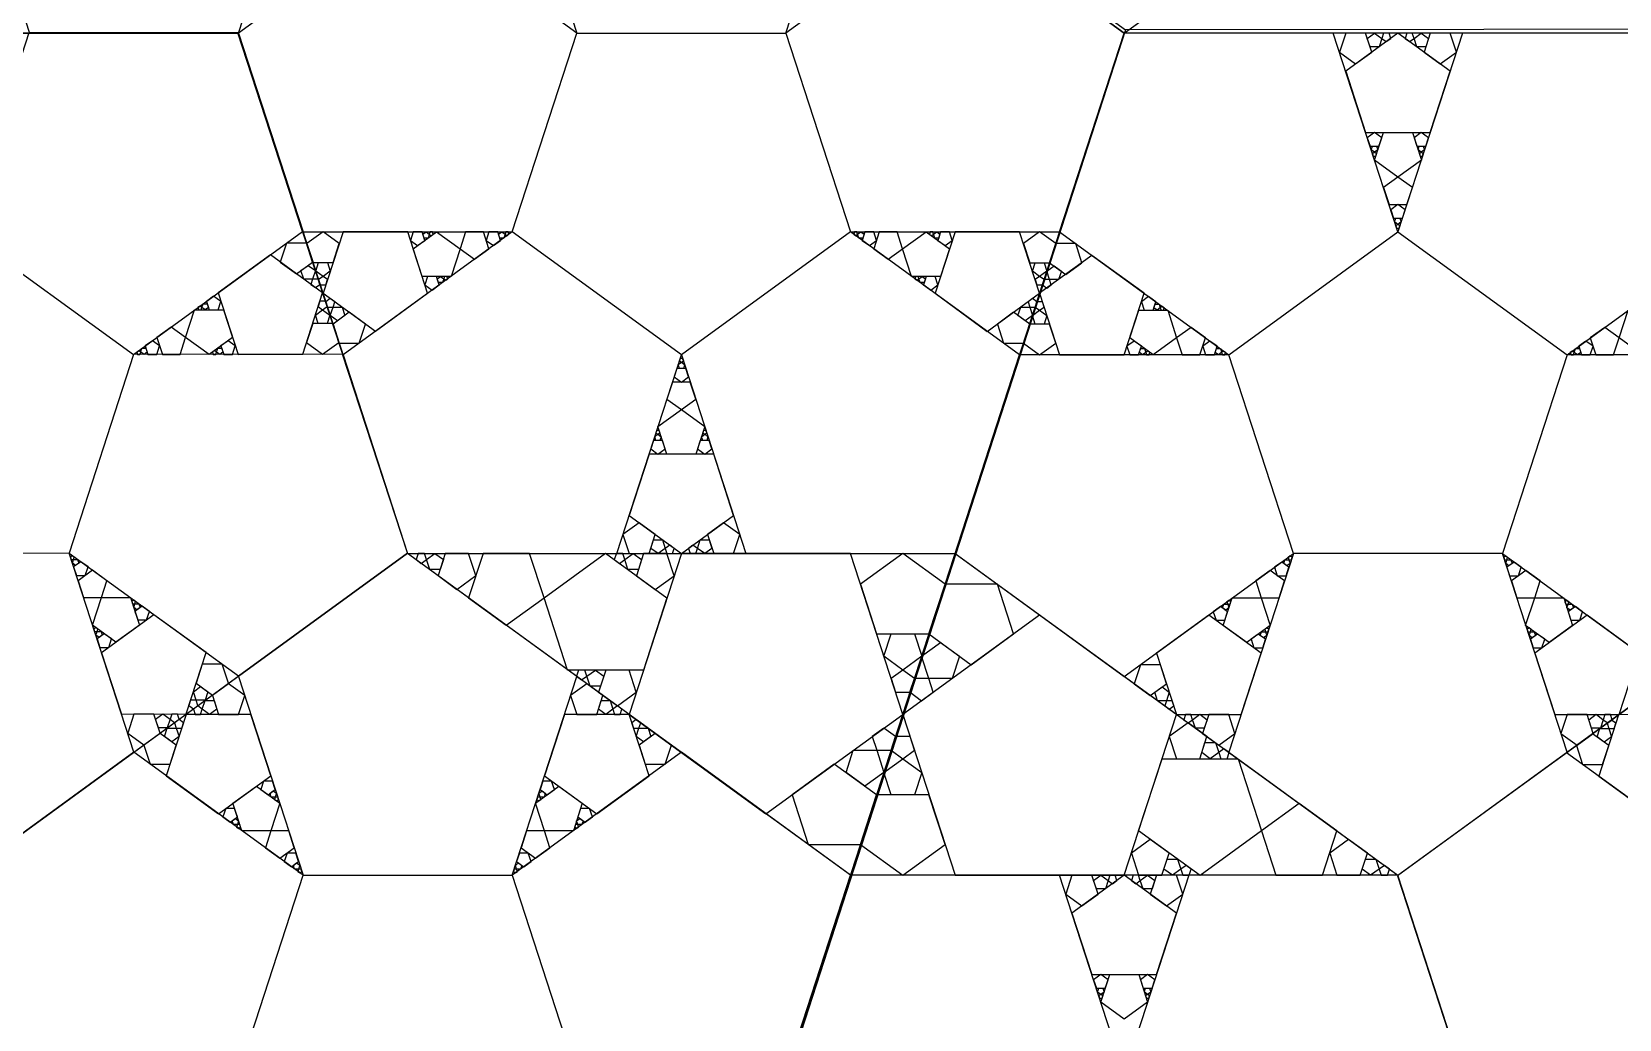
# Model space of a CAD drawing. Header units: inches. Extents: x -578 to 126, y -85 to 118.
# Drawn here: x -282.41 to -263.41, y -11.55 to 0.28 of the extents above; entities that cross this region are included whole.
import ezdxf

# ---------------------------------------------------------------- set-up
doc = ezdxf.new("R2010")
doc.units = ezdxf.units.IN
doc.header["$MEASUREMENT"] = 0
doc.layers.add('drawing', color=7, linetype='Continuous')

msp = doc.modelspace()

# ---------------------------------------------------------------- linework, layer by layer
for points in [[(-283.21, 10.365), (-269.323, 0.299), (-274.606, -16.019), (-291.757, -16.037), (-297.075, 0.269)], [(-288.515, -5.97), (-286.49, 0.261), (-279.939, 0.26), (-277.915, -5.97), (-283.215, -9.821)], [(-276.663, -2.12), (-275.89, 0.26), (-273.388, 0.26), (-272.614, -2.12), (-274.639, -3.591)], [(-284.468, -5.97), (-285.244, -3.591), (-283.221, -2.118), (-281.195, -3.587), (-281.966, -5.967)], [(-264.812, -5.971), (-267.314, -5.971), (-268.087, -3.591), (-266.063, -2.12), (-264.038, -3.591)], [(-264.038, -16.052), (-266.063, -9.821), (-260.763, -5.971), (-255.463, -9.821), (-257.487, -16.052)], [(-279.166, -9.821), (-276.663, -9.821), (-275.89, -12.201), (-277.915, -13.672), (-279.939, -12.201)]]:
    msp.add_lwpolyline(points, close=True)
at = {"layer": 'drawing'}
for points in [[(-269.338, 0.26), (-255.463, 10.341), (-260.763, 26.653), (-277.914, 26.653), (-283.214, 10.341)], [(-291.791, -16.051), (-274.639, -16.052), (-269.339, 0.26), (-283.214, 10.342), (-297.09, 0.261)], [(-279.939, 0.26), (-277.914, 6.491), (-283.214, 10.342), (-288.514, 6.491), (-286.49, 0.261)], [(-279.939, 0.26), (-277.914, 6.491), (-283.214, 10.342), (-288.514, 6.491), (-286.49, 0.261)], [(-272.614, 10.341), (-274.639, 4.111), (-269.338, 0.26), (-264.038, 4.111), (-266.063, 10.341)], [(-272.614, 10.341), (-274.639, 4.111), (-269.338, 0.26), (-264.038, 4.111), (-266.063, 10.341)], [(-283.214, 2.64), (-282.441, 0.26), (-279.939, 0.26), (-279.165, 2.64), (-281.19, 4.111)], [(-277.915, -5.97), (-271.363, -5.97), (-269.339, 0.26), (-274.639, 4.111), (-279.939, 0.26)], [(-277.915, -5.97), (-271.363, -5.97), (-269.339, 0.26), (-274.639, 4.111), (-279.939, 0.26)], [(-273.388, 0.26), (-272.614, 2.64), (-274.639, 4.111), (-276.663, 2.64), (-275.89, 0.26)], [(-270.59, 4.111), (-271.363, 1.731), (-269.338, 0.26), (-267.314, 1.731), (-268.087, 4.111)], [(-275.89, 0.26), (-277.914, 1.731), (-279.939, 0.26), (-279.166, -2.12), (-276.663, -2.12)], [(-272.614, -2.12), (-270.112, -2.12), (-269.339, 0.26), (-271.363, 1.731), (-273.388, 0.26)], [(-283.213, -9.82), (-277.917, -5.963), (-279.948, 0.265), (-286.499, 0.258), (-288.517, -5.974)], [(-281.195, -3.587), (-279.172, -2.114), (-279.948, 0.265), (-282.45, 0.263), (-283.221, -2.118)], [(-260.763, -26.133), (-246.887, -16.052), (-252.187, 0.26), (-269.338, 0.26), (-274.639, -16.052)], [(-274.606, -16.019), (-260.719, -26.085), (-246.854, -15.989), (-252.172, 0.317), (-269.323, 0.299)], [(-260.763, -5.971), (-262.787, 0.26), (-269.338, 0.26), (-271.363, -5.971), (-266.063, -9.821)], [(-260.763, -5.971), (-262.787, 0.26), (-269.338, 0.26), (-271.363, -5.971), (-266.063, -9.821)], [(-266.063, -2.12), (-266.836, 0.26), (-269.338, 0.26), (-270.112, -2.12), (-268.087, -3.591)], [(-266.688, 0.26), (-266.762, 0.033), (-266.569, -0.108), (-266.376, 0.033), (-266.449, 0.26)], [(-265.437, -0.194), (-266.063, 0.26), (-266.688, -0.194), (-266.449, -0.93), (-265.676, -0.93)], [(-265.437, -0.194), (-266.063, 0.26), (-266.688, -0.194), (-266.449, -0.93), (-265.676, -0.93)], [(-266.342, 0.261), (-266.256, 0.197), (-266.289, 0.095), (-266.396, 0.095), (-266.429, 0.197)], [(-266.235, 0.26), (-266.256, 0.197), (-266.202, 0.159), (-266.149, 0.197), (-266.169, 0.26)], [(-264.038, -3.591), (-262.014, -2.12), (-262.787, 0.26), (-265.29, 0.26), (-266.063, -2.12)], [(-265.923, 0.159), (-265.87, 0.197), (-265.891, 0.26), (-265.956, 0.26), (-265.977, 0.197)], [(-265.837, 0.095), (-265.87, 0.197), (-265.783, 0.261), (-265.697, 0.197), (-265.73, 0.095)], [(-265.557, -0.108), (-265.363, 0.033), (-265.437, 0.26), (-265.676, 0.26), (-265.75, 0.033)], [(-266.257, -0.992), (-266.343, -0.93), (-266.429, -0.992), (-266.396, -1.094), (-266.29, -1.094)], [(-265.782, -1.26), (-266.063, -1.464), (-266.344, -1.26), (-266.236, -0.93), (-265.889, -0.93)], [(-265.697, -0.992), (-265.783, -0.93), (-265.869, -0.992), (-265.836, -1.094), (-265.729, -1.094)], [(-266.304, -1.139), (-266.343, -1.167), (-266.382, -1.139), (-266.367, -1.094), (-266.319, -1.094)], [(-265.744, -1.139), (-265.783, -1.167), (-265.821, -1.139), (-265.807, -1.094), (-265.759, -1.094)], [(-266.319, -1.185), (-266.343, -1.167), (-266.367, -1.185), (-266.358, -1.213), (-266.328, -1.213)], [(-265.759, -1.185), (-265.783, -1.167), (-265.806, -1.185), (-265.797, -1.213), (-265.768, -1.213)], [(-265.89, -1.59), (-266.063, -1.464), (-266.235, -1.59), (-266.169, -1.792), (-265.956, -1.792)], [(-265.977, -1.855), (-266.063, -1.792), (-266.149, -1.855), (-266.116, -1.956), (-266.01, -1.956)], [(-266.024, -2.001), (-266.063, -2.03), (-266.102, -2.001), (-266.087, -1.956), (-266.039, -1.956)], [(-266.039, -2.047), (-266.063, -2.03), (-266.087, -2.047), (-266.078, -2.075), (-266.048, -2.075)], [(-279.126, -2.254), (-279.365, -2.255), (-279.439, -2.482), (-279.245, -2.622), (-279.052, -2.481)], [(-278.733, -2.26), (-278.927, -2.12), (-279.12, -2.26), (-279.046, -2.487), (-278.807, -2.487)], [(-278.688, -2.12), (-278.927, -2.855), (-278.301, -3.309), (-277.676, -2.855), (-277.914, -2.12)], [(-278.688, -2.12), (-278.927, -2.855), (-278.301, -3.309), (-277.676, -2.855), (-277.914, -2.12)], [(-276.663, -2.12), (-278.688, -3.59), (-277.915, -5.97), (-275.412, -5.97), (-274.639, -3.591)], [(-277.849, -2.12), (-277.882, -2.221), (-277.795, -2.283), (-277.709, -2.221), (-277.742, -2.12)], [(-277.568, -2.118), (-277.287, -2.322), (-277.394, -2.652), (-277.741, -2.652), (-277.849, -2.322)], [(-277.694, -2.119), (-277.656, -2.147), (-277.67, -2.193), (-277.718, -2.193), (-277.733, -2.147)], [(-277.647, -2.12), (-277.656, -2.147), (-277.632, -2.165), (-277.608, -2.147), (-277.617, -2.12)], [(-277.221, -2.12), (-277.287, -2.322), (-277.114, -2.447), (-276.942, -2.322), (-277.008, -2.12)], [(-276.942, -2.12), (-276.975, -2.221), (-276.889, -2.283), (-276.803, -2.221), (-276.836, -2.12)], [(-276.788, -2.119), (-276.749, -2.147), (-276.764, -2.193), (-276.812, -2.193), (-276.826, -2.147)], [(-276.74, -2.12), (-276.749, -2.147), (-276.725, -2.165), (-276.702, -2.147), (-276.711, -2.12)], [(-274.639, -3.591), (-273.866, -5.97), (-271.363, -5.97), (-270.59, -3.591), (-272.614, -2.12)], [(-272.552, -2.165), (-272.529, -2.148), (-272.538, -2.12), (-272.567, -2.12), (-272.576, -2.148)], [(-272.514, -2.193), (-272.529, -2.148), (-272.49, -2.12), (-272.451, -2.148), (-272.466, -2.193)], [(-272.389, -2.284), (-272.303, -2.221), (-272.336, -2.12), (-272.442, -2.12), (-272.475, -2.221)], [(-272.163, -2.448), (-271.991, -2.322), (-272.057, -2.12), (-272.27, -2.12), (-272.336, -2.322)], [(-271.884, -2.653), (-271.991, -2.322), (-271.71, -2.118), (-271.429, -2.322), (-271.536, -2.653)], [(-271.646, -2.165), (-271.622, -2.148), (-271.631, -2.12), (-271.66, -2.12), (-271.669, -2.148)], [(-271.607, -2.193), (-271.622, -2.148), (-271.583, -2.12), (-271.545, -2.148), (-271.559, -2.193)], [(-270.977, -3.31), (-270.351, -2.855), (-270.59, -2.12), (-271.363, -2.12), (-271.602, -2.855)], [(-270.977, -3.31), (-270.351, -2.855), (-270.59, -2.12), (-271.363, -2.12), (-271.602, -2.855)], [(-271.482, -2.284), (-271.396, -2.221), (-271.429, -2.12), (-271.536, -2.12), (-271.568, -2.221)], [(-270.158, -2.26), (-270.351, -2.12), (-270.544, -2.26), (-270.47, -2.488), (-270.231, -2.488)], [(-269.845, -2.488), (-269.918, -2.26), (-270.157, -2.26), (-270.231, -2.488), (-270.038, -2.628)], [(-279.17, -3.585), (-278.932, -2.849), (-279.558, -2.395), (-280.183, -2.85), (-279.944, -3.586)], [(-279.17, -3.585), (-278.932, -2.849), (-279.558, -2.395), (-280.183, -2.85), (-279.944, -3.586)], [(-269.725, -2.401), (-270.351, -2.855), (-270.112, -3.591), (-269.338, -3.591), (-269.1, -2.855)], [(-269.725, -2.401), (-270.351, -2.855), (-270.112, -3.591), (-269.338, -3.591), (-269.1, -2.855)], [(-279.018, -2.583), (-279.052, -2.685), (-279.159, -2.685), (-279.192, -2.583), (-279.105, -2.52)], [(-278.84, -2.589), (-278.927, -2.652), (-279.014, -2.589), (-278.98, -2.487), (-278.873, -2.487)], [(-278.873, -2.691), (-278.927, -2.652), (-278.98, -2.691), (-278.96, -2.754), (-278.894, -2.754)], [(-277.676, -2.652), (-277.708, -2.754), (-277.622, -2.816), (-277.536, -2.754), (-277.569, -2.652)], [(-277.521, -2.652), (-277.483, -2.68), (-277.497, -2.726), (-277.545, -2.726), (-277.56, -2.68)], [(-277.473, -2.652), (-277.483, -2.68), (-277.459, -2.698), (-277.435, -2.68), (-277.444, -2.652)], [(-271.819, -2.698), (-271.795, -2.68), (-271.804, -2.653), (-271.834, -2.653), (-271.843, -2.68)], [(-271.78, -2.726), (-271.795, -2.68), (-271.756, -2.652), (-271.718, -2.68), (-271.733, -2.726)], [(-271.655, -2.816), (-271.569, -2.754), (-271.602, -2.653), (-271.709, -2.653), (-271.742, -2.754)], [(-270.264, -2.59), (-270.351, -2.653), (-270.438, -2.59), (-270.405, -2.488), (-270.297, -2.488)], [(-270.298, -2.691), (-270.351, -2.653), (-270.404, -2.691), (-270.384, -2.754), (-270.318, -2.754)], [(-270.124, -2.691), (-270.232, -2.691), (-270.265, -2.589), (-270.178, -2.526), (-270.091, -2.589)], [(-278.986, -2.685), (-279.052, -2.685), (-279.072, -2.748), (-279.019, -2.787), (-278.965, -2.748)], [(-270.211, -2.754), (-270.232, -2.691), (-270.297, -2.691), (-270.318, -2.754), (-270.265, -2.793)], [(-280.385, -3.053), (-280.376, -3.025), (-280.4, -3.008), (-280.424, -3.025), (-280.415, -3.053)], [(-280.338, -3.053), (-280.376, -3.025), (-280.362, -2.98), (-280.314, -2.98), (-280.299, -3.025)], [(-280.183, -3.053), (-280.15, -2.952), (-280.237, -2.889), (-280.323, -2.952), (-280.29, -3.053)], [(-278.985, -3.013), (-278.932, -3.052), (-278.879, -3.013), (-278.899, -2.95), (-278.965, -2.95)], [(-278.873, -3.019), (-278.808, -3.019), (-278.787, -2.956), (-278.841, -2.918), (-278.894, -2.956)], [(-278.841, -3.121), (-278.808, -3.019), (-278.7, -3.019), (-278.667, -3.121), (-278.754, -3.184)], [(-270.577, -3.019), (-270.47, -3.019), (-270.437, -3.121), (-270.524, -3.184), (-270.611, -3.121)], [(-270.49, -2.956), (-270.47, -3.019), (-270.404, -3.019), (-270.384, -2.956), (-270.437, -2.918)], [(-270.404, -3.019), (-270.351, -3.058), (-270.297, -3.019), (-270.318, -2.957), (-270.384, -2.957)], [(-269.046, -2.894), (-269.132, -2.957), (-269.1, -3.058), (-268.993, -3.058), (-268.96, -2.957)], [(-268.921, -2.984), (-268.907, -3.03), (-268.945, -3.058), (-268.984, -3.03), (-268.969, -2.984)], [(-268.883, -3.013), (-268.907, -3.03), (-268.897, -3.058), (-268.868, -3.058), (-268.859, -3.03)], [(-280.291, -3.587), (-280.572, -3.384), (-280.465, -3.053), (-280.117, -3.053), (-280.01, -3.383)], [(-279.125, -3.444), (-278.932, -3.584), (-278.738, -3.444), (-278.812, -3.217), (-279.051, -3.217)], [(-279.019, -3.115), (-278.932, -3.052), (-278.845, -3.115), (-278.878, -3.217), (-278.986, -3.217)], [(-278.733, -3.45), (-278.494, -3.45), (-278.421, -3.223), (-278.614, -3.082), (-278.807, -3.223)], [(-270.857, -3.223), (-270.783, -3.45), (-270.544, -3.45), (-270.47, -3.223), (-270.664, -3.082)], [(-270.544, -3.45), (-270.351, -3.591), (-270.157, -3.45), (-270.231, -3.223), (-270.47, -3.223)], [(-270.438, -3.121), (-270.351, -3.058), (-270.264, -3.121), (-270.297, -3.223), (-270.404, -3.223)], [(-268.818, -3.058), (-268.711, -3.388), (-268.992, -3.592), (-269.273, -3.388), (-269.165, -3.058)], [(-263.134, -3.592), (-263.415, -3.388), (-263.308, -3.058), (-262.96, -3.058), (-262.853, -3.388)], [(-280.637, -3.586), (-280.572, -3.384), (-280.744, -3.259), (-280.916, -3.384), (-280.85, -3.586)], [(-268.538, -3.263), (-268.711, -3.388), (-268.645, -3.591), (-268.432, -3.591), (-268.366, -3.388)], [(-263.481, -3.591), (-263.415, -3.388), (-263.587, -3.263), (-263.76, -3.388), (-263.694, -3.591)], [(-281.966, -5.967), (-279.94, -7.436), (-277.917, -5.963), (-278.693, -3.584), (-281.195, -3.587)], [(-281.118, -3.587), (-281.109, -3.559), (-281.133, -3.542), (-281.157, -3.559), (-281.148, -3.587)], [(-281.07, -3.587), (-281.109, -3.559), (-281.094, -3.513), (-281.047, -3.513), (-281.032, -3.559)], [(-280.916, -3.587), (-280.883, -3.485), (-280.97, -3.423), (-281.056, -3.485), (-281.023, -3.587)], [(-280.212, -3.586), (-280.203, -3.558), (-280.226, -3.541), (-280.25, -3.558), (-280.241, -3.586)], [(-280.164, -3.586), (-280.203, -3.558), (-280.188, -3.512), (-280.14, -3.512), (-280.125, -3.558)], [(-280.01, -3.586), (-279.977, -3.484), (-280.063, -3.422), (-280.149, -3.484), (-280.116, -3.586)], [(-268.087, -3.591), (-270.59, -3.591), (-271.363, -5.971), (-269.338, -7.441), (-267.314, -5.971)], [(-269.219, -3.427), (-269.306, -3.489), (-269.273, -3.591), (-269.166, -3.591), (-269.133, -3.489)], [(-269.094, -3.517), (-269.08, -3.563), (-269.118, -3.591), (-269.157, -3.563), (-269.142, -3.517)], [(-269.056, -3.546), (-269.08, -3.563), (-269.071, -3.591), (-269.041, -3.591), (-269.032, -3.563)], [(-268.313, -3.427), (-268.399, -3.489), (-268.366, -3.591), (-268.26, -3.591), (-268.227, -3.489)], [(-268.188, -3.517), (-268.173, -3.563), (-268.212, -3.591), (-268.251, -3.563), (-268.236, -3.517)], [(-268.149, -3.546), (-268.173, -3.563), (-268.164, -3.591), (-268.135, -3.591), (-268.126, -3.563)], [(-264.812, -5.971), (-262.787, -7.441), (-260.763, -5.971), (-261.536, -3.591), (-264.038, -3.591)], [(-263.962, -3.591), (-263.953, -3.563), (-263.976, -3.546), (-264, -3.563), (-263.991, -3.591)], [(-263.914, -3.591), (-263.953, -3.563), (-263.938, -3.517), (-263.89, -3.517), (-263.875, -3.563)], [(-263.76, -3.591), (-263.727, -3.489), (-263.813, -3.427), (-263.899, -3.489), (-263.866, -3.591)], [(-274.725, -3.856), (-274.639, -3.918), (-274.553, -3.856), (-274.586, -3.754), (-274.692, -3.754)], [(-274.678, -3.709), (-274.639, -3.681), (-274.6, -3.709), (-274.615, -3.754), (-274.663, -3.754)], [(-274.663, -3.664), (-274.639, -3.681), (-274.615, -3.664), (-274.624, -3.636), (-274.654, -3.636)], [(-274.811, -4.121), (-274.639, -4.246), (-274.466, -4.121), (-274.532, -3.918), (-274.745, -3.918)], [(-274.92, -4.45), (-274.639, -4.246), (-274.358, -4.45), (-274.465, -4.78), (-274.813, -4.78)], [(-274.958, -4.571), (-274.919, -4.543), (-274.88, -4.571), (-274.895, -4.617), (-274.943, -4.617)], [(-274.943, -4.526), (-274.919, -4.543), (-274.895, -4.526), (-274.904, -4.498), (-274.934, -4.498)], [(-274.397, -4.571), (-274.359, -4.543), (-274.32, -4.571), (-274.335, -4.617), (-274.383, -4.617)], [(-274.382, -4.526), (-274.359, -4.543), (-274.335, -4.526), (-274.344, -4.498), (-274.373, -4.498)], [(-275.005, -4.718), (-274.919, -4.78), (-274.833, -4.718), (-274.866, -4.617), (-274.972, -4.617)], [(-274.445, -4.718), (-274.359, -4.78), (-274.273, -4.718), (-274.306, -4.617), (-274.412, -4.617)], [(-275.265, -5.516), (-274.639, -5.97), (-274.013, -5.516), (-274.252, -4.78), (-275.026, -4.78)], [(-275.145, -5.603), (-275.338, -5.743), (-275.265, -5.97), (-275.026, -5.97), (-274.952, -5.743)], [(-274.013, -5.97), (-273.939, -5.743), (-274.133, -5.603), (-274.326, -5.743), (-274.252, -5.97)], [(-274.865, -5.806), (-274.832, -5.908), (-274.918, -5.971), (-275.005, -5.908), (-274.972, -5.806)], [(-274.778, -5.869), (-274.832, -5.908), (-274.811, -5.97), (-274.745, -5.97), (-274.725, -5.908)], [(-274.467, -5.97), (-274.446, -5.908), (-274.5, -5.869), (-274.553, -5.908), (-274.532, -5.97)], [(-274.359, -5.971), (-274.446, -5.908), (-274.413, -5.806), (-274.306, -5.806), (-274.273, -5.908)], [(-284.468, -5.97), (-285.239, -8.351), (-283.213, -9.82), (-281.19, -8.347), (-281.966, -5.967)], [(-283.215, -9.821), (-281.19, -16.052), (-274.639, -16.052), (-272.615, -9.821), (-277.915, -5.97)], [(-283.215, -9.821), (-281.19, -16.052), (-274.639, -16.052), (-272.615, -9.821), (-277.915, -5.97)], [(-281.942, -6.04), (-281.913, -6.04), (-281.904, -6.013), (-281.927, -5.995), (-281.951, -6.013)], [(-281.927, -6.086), (-281.913, -6.04), (-281.865, -6.04), (-281.85, -6.086), (-281.889, -6.114)], [(-281.879, -6.233), (-281.773, -6.232), (-281.74, -6.131), (-281.826, -6.069), (-281.912, -6.131)], [(-276.663, -9.821), (-275.89, -7.441), (-277.915, -5.97), (-279.939, -7.441), (-279.166, -9.821)], [(-277.752, -6.088), (-277.69, -6.043), (-277.714, -5.97), (-277.79, -5.97), (-277.814, -6.043)], [(-277.651, -6.162), (-277.69, -6.043), (-277.589, -5.97), (-277.487, -6.043), (-277.526, -6.162)], [(-277.324, -6.399), (-277.099, -6.235), (-277.185, -5.97), (-277.464, -5.97), (-277.55, -6.235)], [(-276.734, -6.828), (-276.282, -6.501), (-276.455, -5.97), (-277.012, -5.97), (-277.185, -6.501)], [(-276.001, -7.365), (-276.282, -6.501), (-275.547, -5.966), (-274.811, -6.501), (-275.092, -7.365)], [(-275.379, -6.089), (-275.316, -6.043), (-275.34, -5.97), (-275.417, -5.97), (-275.441, -6.043)], [(-275.278, -6.163), (-275.316, -6.043), (-275.215, -5.97), (-275.114, -6.043), (-275.152, -6.163)], [(-273.627, -9.086), (-271.989, -7.896), (-272.614, -5.97), (-274.639, -5.97), (-275.265, -7.896)], [(-273.627, -9.086), (-271.989, -7.896), (-272.614, -5.97), (-274.639, -5.97), (-275.265, -7.896)], [(-274.951, -6.399), (-274.725, -6.236), (-274.811, -5.97), (-275.09, -5.97), (-275.176, -6.236)], [(-271.483, -6.338), (-271.989, -5.97), (-272.495, -6.338), (-272.302, -6.933), (-271.676, -6.933)], [(-267.314, -5.971), (-268.087, -8.35), (-266.063, -9.821), (-264.038, -8.35), (-264.812, -5.971)], [(-267.54, -6.134), (-267.507, -6.236), (-267.4, -6.236), (-267.367, -6.134), (-267.453, -6.072)], [(-267.415, -6.044), (-267.367, -6.044), (-267.352, -6.089), (-267.391, -6.117), (-267.43, -6.089)], [(-267.376, -6.016), (-267.367, -6.044), (-267.338, -6.044), (-267.329, -6.016), (-267.352, -5.998)], [(-257.486, -16.05), (-255.469, -9.817), (-260.773, -5.972), (-266.069, -9.828), (-264.038, -16.057)], [(-264.788, -6.044), (-264.759, -6.044), (-264.75, -6.016), (-264.773, -5.998), (-264.797, -6.016)], [(-264.773, -6.089), (-264.759, -6.044), (-264.711, -6.044), (-264.696, -6.089), (-264.735, -6.117)], [(-264.726, -6.236), (-264.619, -6.236), (-264.586, -6.134), (-264.672, -6.072), (-264.758, -6.134)], [(-281.793, -6.498), (-281.58, -6.497), (-281.514, -6.295), (-281.687, -6.17), (-281.859, -6.295)], [(-267.765, -6.298), (-267.699, -6.501), (-267.486, -6.501), (-267.42, -6.298), (-267.593, -6.173)], [(-264.639, -6.501), (-264.426, -6.501), (-264.36, -6.298), (-264.533, -6.173), (-264.705, -6.298)], [(-270.663, -6.933), (-270.857, -6.338), (-271.482, -6.338), (-271.676, -6.933), (-271.17, -7.301)], [(-281.687, -6.828), (-281.58, -6.497), (-281.233, -6.497), (-281.125, -6.827), (-281.406, -7.032)], [(-281.208, -6.573), (-281.179, -6.573), (-281.17, -6.545), (-281.193, -6.527), (-281.217, -6.545)], [(-281.193, -6.618), (-281.179, -6.573), (-281.131, -6.573), (-281.116, -6.618), (-281.155, -6.646)], [(-281.145, -6.765), (-281.039, -6.765), (-281.006, -6.663), (-281.092, -6.601), (-281.178, -6.663)], [(-268.273, -6.667), (-268.24, -6.769), (-268.134, -6.769), (-268.101, -6.667), (-268.187, -6.605)], [(-268.148, -6.576), (-268.1, -6.576), (-268.086, -6.622), (-268.124, -6.65), (-268.163, -6.622)], [(-268.047, -6.501), (-267.699, -6.501), (-267.592, -6.831), (-267.873, -7.035), (-268.154, -6.831)], [(-268.11, -6.549), (-268.1, -6.576), (-268.071, -6.576), (-268.062, -6.549), (-268.086, -6.531)], [(-264.534, -6.831), (-264.426, -6.501), (-264.079, -6.501), (-263.972, -6.831), (-264.253, -7.035)], [(-264.055, -6.576), (-264.025, -6.576), (-264.016, -6.549), (-264.04, -6.531), (-264.064, -6.549)], [(-264.04, -6.622), (-264.025, -6.576), (-263.977, -6.576), (-263.963, -6.622), (-264.001, -6.65)], [(-263.992, -6.769), (-263.886, -6.769), (-263.853, -6.667), (-263.939, -6.605), (-264.025, -6.667)], [(-281.338, -7.892), (-280.565, -7.891), (-280.327, -7.156), (-280.953, -6.702), (-281.578, -7.157)], [(-270.351, -6.706), (-271.989, -7.896), (-271.363, -9.821), (-269.338, -9.821), (-268.713, -7.896)], [(-270.351, -6.706), (-271.989, -7.896), (-271.363, -9.821), (-269.338, -9.821), (-268.713, -7.896)], [(-268.952, -7.161), (-268.713, -7.896), (-267.94, -7.896), (-267.701, -7.161), (-268.326, -6.706)], [(-268.952, -7.161), (-268.713, -7.896), (-267.94, -7.896), (-267.701, -7.161), (-268.326, -6.706)], [(-264.186, -7.896), (-263.413, -7.896), (-263.174, -7.161), (-263.799, -6.706), (-264.425, -7.161)], [(-264.186, -7.896), (-263.413, -7.896), (-263.174, -7.161), (-263.799, -6.706), (-264.425, -7.161)], [(-281.661, -6.902), (-281.632, -6.902), (-281.623, -6.874), (-281.646, -6.857), (-281.67, -6.874)], [(-281.646, -6.948), (-281.632, -6.902), (-281.584, -6.902), (-281.569, -6.948), (-281.608, -6.976)], [(-281.598, -7.094), (-281.492, -7.094), (-281.459, -6.993), (-281.545, -6.931), (-281.631, -6.993)], [(-271.762, -7.2), (-271.989, -7.365), (-272.216, -7.2), (-272.129, -6.933), (-271.848, -6.933)], [(-267.82, -6.997), (-267.787, -7.098), (-267.68, -7.098), (-267.647, -6.997), (-267.734, -6.934)], [(-267.695, -6.906), (-267.647, -6.906), (-267.632, -6.951), (-267.671, -6.979), (-267.71, -6.951)], [(-267.656, -6.878), (-267.647, -6.906), (-267.618, -6.906), (-267.609, -6.878), (-267.633, -6.861)], [(-264.508, -6.906), (-264.478, -6.906), (-264.469, -6.878), (-264.493, -6.861), (-264.517, -6.878)], [(-264.493, -6.951), (-264.478, -6.906), (-264.431, -6.906), (-264.416, -6.951), (-264.455, -6.979)], [(-264.445, -7.098), (-264.339, -7.098), (-264.306, -6.997), (-264.392, -6.934), (-264.478, -6.997)], [(-271.396, -7.467), (-271.677, -7.467), (-271.764, -7.2), (-271.536, -7.035), (-271.309, -7.2)], [(-280.059, -7.523), (-280.133, -7.296), (-280.372, -7.296), (-280.446, -7.524), (-280.252, -7.664)], [(-275.832, -7.484), (-275.77, -7.438), (-275.793, -7.365), (-275.87, -7.365), (-275.894, -7.438)], [(-275.731, -7.558), (-275.77, -7.438), (-275.668, -7.365), (-275.567, -7.438), (-275.606, -7.558)], [(-275.404, -7.794), (-275.178, -7.631), (-275.265, -7.365), (-275.543, -7.365), (-275.63, -7.631)], [(-271.849, -7.467), (-271.989, -7.365), (-272.128, -7.467), (-272.075, -7.631), (-271.903, -7.631)], [(-268.906, -7.301), (-269.145, -7.301), (-269.219, -7.528), (-269.026, -7.669), (-268.832, -7.528)], [(-280.339, -7.727), (-280.446, -7.727), (-280.479, -7.625), (-280.392, -7.562), (-280.306, -7.625)], [(-279.939, -7.896), (-279.865, -7.668), (-280.059, -7.528), (-280.252, -7.668), (-280.178, -7.896)], [(-275.771, -7.528), (-275.964, -7.668), (-275.89, -7.896), (-275.651, -7.896), (-275.577, -7.668)], [(-271.624, -7.631), (-271.677, -7.467), (-271.849, -7.467), (-271.902, -7.631), (-271.763, -7.732)], [(-268.799, -7.63), (-268.832, -7.732), (-268.939, -7.732), (-268.972, -7.63), (-268.886, -7.567)], [(-280.426, -7.79), (-280.446, -7.727), (-280.512, -7.727), (-280.532, -7.79), (-280.479, -7.829)], [(-280.285, -7.896), (-280.372, -7.833), (-280.339, -7.731), (-280.232, -7.731), (-280.198, -7.833)], [(-275.49, -7.731), (-275.457, -7.833), (-275.544, -7.896), (-275.631, -7.833), (-275.598, -7.731)], [(-268.766, -7.732), (-268.832, -7.732), (-268.852, -7.795), (-268.799, -7.833), (-268.746, -7.795)], [(-281.19, -7.892), (-281.264, -8.119), (-281.071, -8.26), (-280.877, -8.119), (-280.952, -7.892)], [(-280.844, -7.891), (-280.757, -7.954), (-280.791, -8.056), (-280.898, -8.056), (-280.931, -7.954)], [(-279.791, -7.896), (-280.565, -7.896), (-280.804, -8.631), (-280.178, -9.086), (-279.552, -8.631)], [(-279.791, -7.896), (-280.565, -7.896), (-280.804, -8.631), (-280.178, -9.086), (-279.552, -8.631)], [(-280.737, -7.892), (-280.757, -7.954), (-280.704, -7.993), (-280.651, -7.954), (-280.671, -7.892)], [(-280.704, -7.997), (-280.684, -8.059), (-280.618, -8.059), (-280.598, -7.997), (-280.651, -7.958)], [(-280.392, -7.896), (-280.372, -7.833), (-280.425, -7.794), (-280.479, -7.833), (-280.458, -7.896)], [(-275.026, -8.631), (-275.265, -7.896), (-276.038, -7.896), (-276.277, -8.631), (-275.651, -9.086)], [(-275.026, -8.631), (-275.265, -7.896), (-276.038, -7.896), (-276.277, -8.631), (-275.651, -9.086)], [(-275.404, -7.794), (-275.457, -7.833), (-275.437, -7.896), (-275.371, -7.896), (-275.351, -7.833)], [(-275.211, -8.06), (-275.146, -8.06), (-275.125, -7.997), (-275.178, -7.958), (-275.232, -7.997)], [(-268.573, -7.997), (-268.52, -7.959), (-268.541, -7.896), (-268.606, -7.896), (-268.627, -7.959)], [(-268.487, -8.061), (-268.52, -7.959), (-268.433, -7.895), (-268.347, -7.959), (-268.38, -8.061)], [(-268.207, -8.264), (-268.013, -8.123), (-268.087, -7.896), (-268.326, -7.896), (-268.4, -8.123)], [(-264.038, -7.896), (-264.112, -8.123), (-263.919, -8.264), (-263.726, -8.123), (-263.799, -7.896)], [(-263.692, -7.895), (-263.605, -7.959), (-263.639, -8.061), (-263.746, -8.061), (-263.779, -7.959)], [(-262.648, -7.899), (-263.421, -7.9), (-263.659, -8.636), (-263.033, -9.09), (-262.408, -8.634)], [(-262.648, -7.899), (-263.421, -7.9), (-263.659, -8.636), (-263.033, -9.09), (-262.408, -8.634)], [(-263.585, -7.896), (-263.605, -7.959), (-263.552, -7.997), (-263.499, -7.959), (-263.519, -7.896)], [(-263.56, -8.002), (-263.54, -8.064), (-263.474, -8.064), (-263.454, -8.001), (-263.507, -7.963)], [(-281.071, -8.263), (-280.997, -8.491), (-280.758, -8.491), (-280.684, -8.263), (-280.877, -8.123)], [(-280.791, -8.059), (-280.684, -8.059), (-280.651, -8.162), (-280.737, -8.225), (-280.824, -8.162)], [(-275.179, -8.162), (-275.146, -8.06), (-275.038, -8.06), (-275.005, -8.162), (-275.092, -8.225)], [(-275.071, -8.491), (-274.832, -8.491), (-274.758, -8.263), (-274.952, -8.123), (-275.145, -8.263)], [(-272.354, -8.161), (-272.301, -8.325), (-272.128, -8.325), (-272.075, -8.161), (-272.214, -8.06)], [(-272.128, -8.325), (-271.989, -8.426), (-271.849, -8.325), (-271.902, -8.161), (-272.075, -8.161)], [(-268.573, -7.997), (-268.799, -8.161), (-268.713, -8.426), (-268.434, -8.426), (-268.348, -8.161)], [(-263.927, -8.268), (-263.852, -8.496), (-263.614, -8.495), (-263.54, -8.268), (-263.733, -8.128)], [(-263.647, -8.064), (-263.54, -8.064), (-263.506, -8.166), (-263.593, -8.229), (-263.68, -8.166)], [(-279.166, -9.821), (-281.19, -8.35), (-283.215, -9.821), (-282.442, -12.201), (-279.939, -12.201)], [(-275.89, -12.201), (-273.388, -12.201), (-272.615, -9.821), (-274.639, -8.35), (-276.663, -9.821)], [(-272.582, -8.325), (-272.301, -8.325), (-272.214, -8.592), (-272.441, -8.757), (-272.668, -8.592)], [(-268.246, -8.234), (-268.208, -8.353), (-268.309, -8.427), (-268.41, -8.353), (-268.372, -8.234)], [(-268.146, -8.308), (-268.208, -8.353), (-268.184, -8.426), (-268.107, -8.426), (-268.083, -8.353)], [(-262.02, -9.824), (-264.046, -8.355), (-266.069, -9.828), (-265.293, -12.207), (-262.791, -12.205)], [(-273.314, -8.858), (-273.121, -9.453), (-272.495, -9.453), (-272.302, -8.859), (-272.808, -8.491)], [(-272.216, -8.591), (-271.989, -8.426), (-271.761, -8.591), (-271.848, -8.859), (-272.129, -8.859)], [(-267.976, -8.426), (-267.695, -9.291), (-268.431, -9.825), (-269.166, -9.291), (-268.885, -8.426)], [(-279.532, -8.694), (-279.639, -8.694), (-279.672, -8.795), (-279.585, -8.858), (-279.499, -8.795)], [(-276.158, -8.795), (-276.191, -8.694), (-276.297, -8.694), (-276.33, -8.795), (-276.244, -8.858)], [(-279.444, -8.96), (-279.551, -9.291), (-279.898, -9.291), (-280.006, -8.96), (-279.725, -8.756)], [(-279.484, -8.84), (-279.499, -8.886), (-279.547, -8.886), (-279.562, -8.84), (-279.523, -8.812)], [(-279.47, -8.886), (-279.499, -8.886), (-279.508, -8.914), (-279.484, -8.931), (-279.461, -8.914)], [(-275.931, -9.291), (-276.278, -9.291), (-276.385, -8.96), (-276.105, -8.756), (-275.824, -8.96)], [(-276.321, -8.914), (-276.33, -8.886), (-276.36, -8.886), (-276.369, -8.914), (-276.345, -8.931)], [(-276.282, -8.886), (-276.33, -8.886), (-276.345, -8.84), (-276.306, -8.812), (-276.268, -8.84)], [(-272.495, -9.454), (-271.989, -9.821), (-271.482, -9.454), (-271.676, -8.859), (-272.301, -8.859)], [(-279.985, -9.023), (-280.092, -9.023), (-280.125, -9.124), (-280.039, -9.187), (-279.952, -9.124)], [(-275.704, -9.124), (-275.737, -9.023), (-275.844, -9.023), (-275.877, -9.124), (-275.791, -9.187)], [(-267.244, -8.963), (-267.695, -9.291), (-267.523, -9.821), (-266.965, -9.821), (-266.793, -9.291)], [(-279.938, -9.17), (-279.952, -9.215), (-280, -9.215), (-280.015, -9.17), (-279.976, -9.141)], [(-279.923, -9.215), (-279.952, -9.215), (-279.961, -9.243), (-279.938, -9.26), (-279.914, -9.243)], [(-279.338, -9.291), (-279.551, -9.291), (-279.617, -9.493), (-279.445, -9.618), (-279.272, -9.493)], [(-276.212, -9.493), (-276.278, -9.291), (-276.491, -9.291), (-276.557, -9.493), (-276.385, -9.619)], [(-275.868, -9.243), (-275.877, -9.215), (-275.906, -9.215), (-275.915, -9.243), (-275.892, -9.26)], [(-275.829, -9.215), (-275.877, -9.215), (-275.892, -9.17), (-275.853, -9.142), (-275.814, -9.17)], [(-269.027, -9.392), (-269.252, -9.556), (-269.166, -9.821), (-268.887, -9.821), (-268.801, -9.556)], [(-266.653, -9.392), (-266.879, -9.556), (-266.793, -9.821), (-266.514, -9.821), (-266.428, -9.556)], [(-279.252, -9.556), (-279.358, -9.556), (-279.391, -9.657), (-279.305, -9.72), (-279.219, -9.657)], [(-279.204, -9.702), (-279.219, -9.748), (-279.267, -9.748), (-279.281, -9.702), (-279.243, -9.674)], [(-276.563, -9.748), (-276.61, -9.748), (-276.625, -9.703), (-276.587, -9.674), (-276.548, -9.703)], [(-276.438, -9.657), (-276.471, -9.556), (-276.577, -9.556), (-276.61, -9.657), (-276.524, -9.72)], [(-268.7, -9.629), (-268.661, -9.748), (-268.762, -9.822), (-268.864, -9.748), (-268.825, -9.629)], [(-266.326, -9.629), (-266.288, -9.748), (-266.389, -9.822), (-266.49, -9.748), (-266.451, -9.629)], [(-279.19, -9.748), (-279.219, -9.748), (-279.228, -9.776), (-279.204, -9.793), (-279.181, -9.776)], [(-276.601, -9.776), (-276.61, -9.748), (-276.64, -9.748), (-276.649, -9.776), (-276.625, -9.793)], [(-266.063, -9.821), (-272.614, -9.821), (-274.639, -16.052), (-269.338, -19.903), (-264.038, -16.052)], [(-266.063, -9.821), (-272.614, -9.821), (-274.639, -16.052), (-269.338, -19.903), (-264.038, -16.052)], [(-269.338, -12.201), (-270.112, -9.821), (-272.614, -9.821), (-273.387, -12.201), (-271.363, -13.672)], [(-269.964, -9.821), (-270.038, -10.049), (-269.845, -10.189), (-269.651, -10.049), (-269.725, -9.821)], [(-268.713, -10.276), (-269.338, -9.821), (-269.964, -10.276), (-269.725, -11.011), (-268.952, -11.011)], [(-269.618, -9.821), (-269.531, -9.884), (-269.564, -9.986), (-269.672, -9.986), (-269.705, -9.884)], [(-269.511, -9.821), (-269.531, -9.884), (-269.478, -9.923), (-269.425, -9.884), (-269.445, -9.821)], [(-267.314, -13.672), (-265.29, -12.201), (-266.063, -9.821), (-268.565, -9.821), (-269.338, -12.201)], [(-269.199, -9.923), (-269.146, -9.884), (-269.166, -9.821), (-269.232, -9.821), (-269.252, -9.884)], [(-269.113, -9.986), (-269.146, -9.884), (-269.059, -9.821), (-268.972, -9.884), (-269.005, -9.986)], [(-268.832, -10.189), (-268.639, -10.049), (-268.713, -9.821), (-268.952, -9.821), (-269.026, -10.049)], [(-268.599, -9.703), (-268.661, -9.748), (-268.637, -9.821), (-268.56, -9.821), (-268.537, -9.748)], [(-266.225, -9.703), (-266.288, -9.748), (-266.264, -9.821), (-266.187, -9.821), (-266.163, -9.748)], [(-269.532, -11.074), (-269.619, -11.011), (-269.705, -11.074), (-269.672, -11.175), (-269.565, -11.175)], [(-269.058, -11.341), (-269.338, -11.546), (-269.619, -11.341), (-269.512, -11.011), (-269.165, -11.011)], [(-268.972, -11.074), (-269.058, -11.011), (-269.144, -11.074), (-269.112, -11.175), (-269.005, -11.175)], [(-269.58, -11.221), (-269.619, -11.249), (-269.657, -11.221), (-269.643, -11.175), (-269.595, -11.175)], [(-269.02, -11.221), (-269.058, -11.249), (-269.097, -11.221), (-269.082, -11.175), (-269.034, -11.175)], [(-269.595, -11.266), (-269.619, -11.249), (-269.642, -11.266), (-269.633, -11.294), (-269.604, -11.294)], [(-269.035, -11.266), (-269.058, -11.249), (-269.082, -11.266), (-269.073, -11.294), (-269.044, -11.294)]]:
    msp.add_lwpolyline(points, close=True, dxfattribs=at)

doc.saveas('drawing.dxf')
